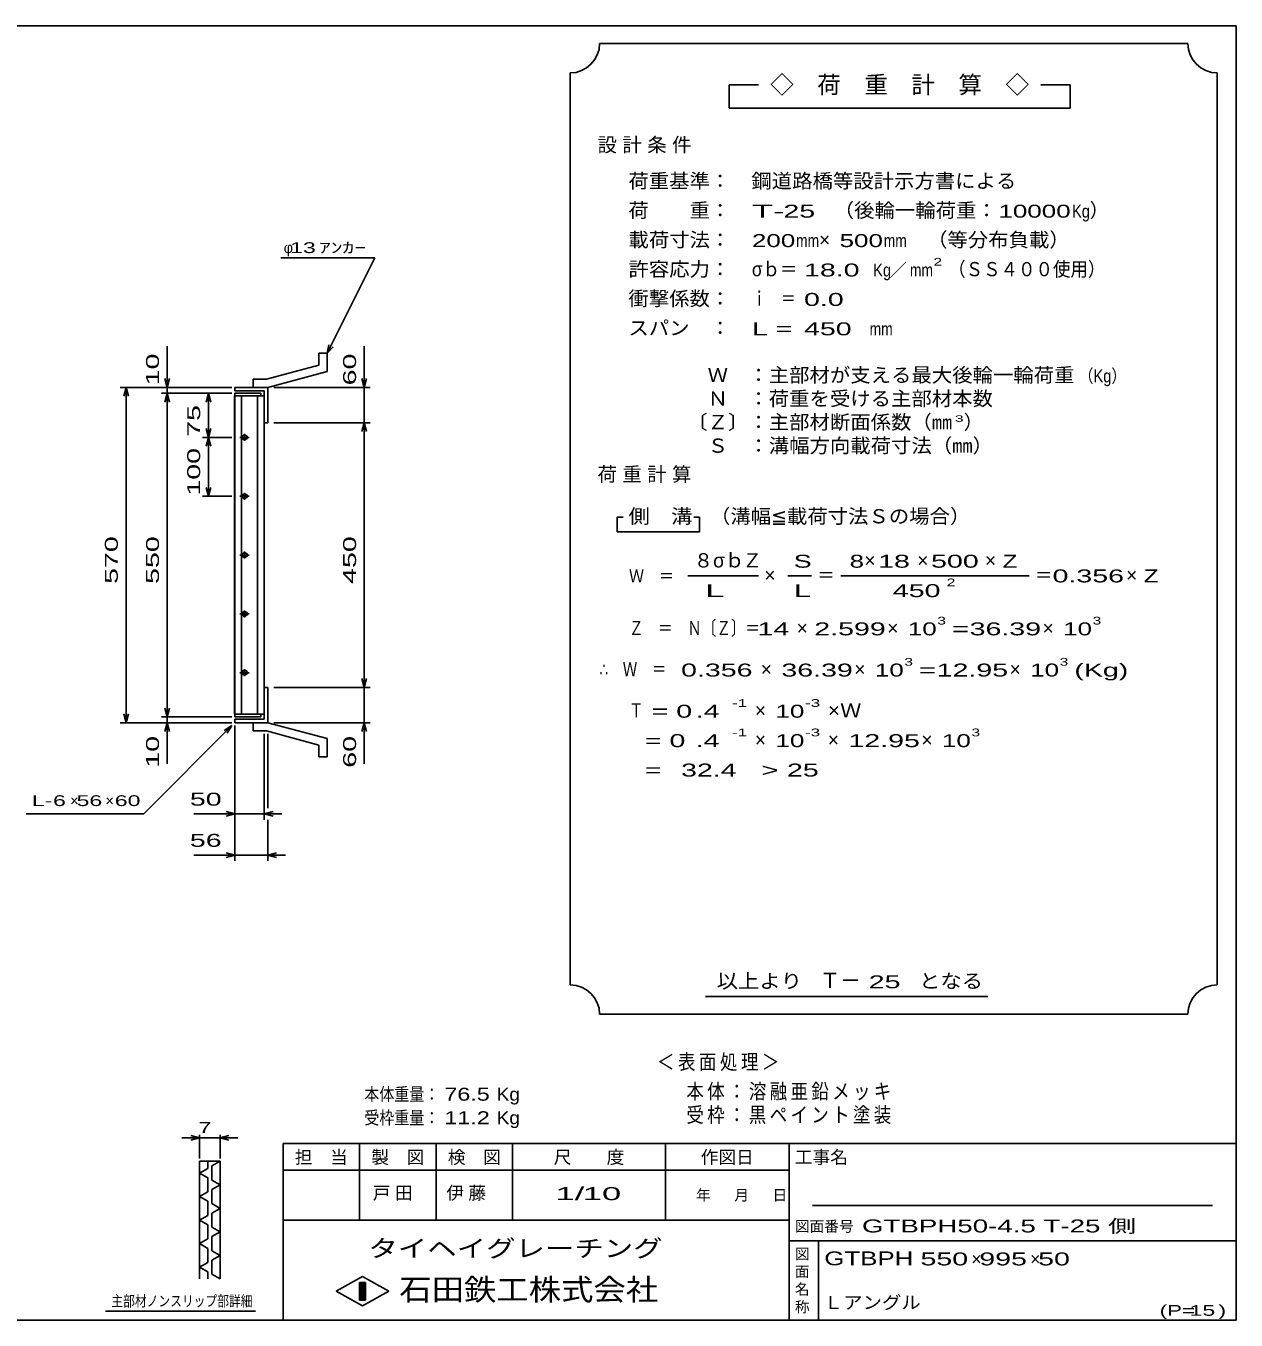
# Model space of a CAD drawing. Units: millimetres, scale not verified. Extents: x -1820 to 1736, y -1282 to 1048.
# Drawn here: x -321 to 1736, y -1152 to 1048 of the extents above; entities that cross this region are included whole.
import ezdxf
from ezdxf.enums import TextEntityAlignment as Align

# ---------------------------------------------------------------- set-up
doc = ezdxf.new("R2010")
doc.units = ezdxf.units.MM
doc.header["$LTSCALE"] = 10
for name, color, linetype, lineweight in [('0_2', 150, 'Continuous', 25), ('16', 3, 'Continuous', 25), ('19', 6, 'Continuous', 25), ('22', 4, 'Continuous', 25), ('24', 2, 'Continuous', 25), ('32', 4, 'Continuous', 25)]:
    doc.layers.add(name, color=color, linetype=linetype, lineweight=lineweight)
doc.styles.add('ベクトル', font='')
doc.styles.get('ベクトル').set_extended_font_data('ベクトル')

msp = doc.modelspace()

# ---------------------------------------------------------------- linework, layer by layer
at = {"layer": '0_2'}
for p, q in [((-1724, 1048.5), (1736, 1048.5)), ((1736, 1048.5), (1736, -1151.5)), ((1736, -851.5), (116, -851.5)), ((116, -851.5), (116, -1151.5)), ((246, -851.5), (246, -981.5)), ((376, -981.5), (376, -851.5)), ((506, -851.5), (506, -981.5)), ((766, -981.5), (766, -851.5)), ((976, -851.5), (976, -1151.5)), ((976, -896.5), (116, -896.5)), ((1696, -956.5), (1016, -956.5)), ((116, -981.5), (976, -981.5)), ((976, -1016.5), (1736, -1016.5)), ((1026, -1151.5), (1026, -1016.5)), ((206, -1102.5), (251, -1077.5)), ((251, -1077.5), (296, -1102.5)), ((246, -1087.5), (256, -1087.5)), ((246, -1117.5), (246, -1087.5)), ((246, -1087.5), (248, -1087.5)), ((248, -1087.5), (248, -1117.5)), ((250, -1117.5), (250, -1087.5)), ((250, -1087.5), (252, -1087.5)), ((252, -1087.5), (252, -1117.5)), ((254, -1117.5), (254, -1087.5)), ((254, -1087.5), (256, -1087.5)), ((256, -1087.5), (256, -1117.5)), ((256, -1087.5), (256, -1117.5)), ((251, -1127.5), (206, -1102.5)), ((256, -1117.5), (246, -1117.5)), ((248, -1117.5), (250, -1117.5)), ((296, -1102.5), (251, -1127.5)), ((252, -1117.5), (254, -1117.5)), ((1736, -1151.5), (-1724, -1151.5))]:
    msp.add_line(p, q, dxfattribs=at)
at = {"layer": '16'}
for p, q in [((33.3, -121.5), (33.3, 419.5)), ((33.3, 419.5), (34, 419.5)), ((78, 424), (34, 424)), ((34, 424), (34, 419.5)), ((34, 419.5), (78, 419.5)), ((34, 419.5), (34, -121.5)), ((84, 419.5), (34, 419.5)), ((45.5, 419.5), (45.5, -121.5)), ((72.5, -121.5), (72.5, 419.5)), ((78, 419.5), (78, 424)), ((84, -121.5), (84, 419.5)), ((52.5, 352), (48.5, 352)), ((50.5, 355), (50.5, 343)), ((42.5, 349), (58.5, 349)), ((48.5, 346), (52.5, 346)), ((42.5, 249), (58.5, 249)), ((52.5, 252), (48.5, 252)), ((48.5, 246), (52.5, 246)), ((50.5, 255), (50.5, 243)), ((50.5, 155), (50.5, 143)), ((42.5, 149), (58.5, 149)), ((52.5, 152), (48.5, 152)), ((48.5, 146), (52.5, 146)), ((42.5, 49), (58.5, 49)), ((52.5, 52), (48.5, 52)), ((48.5, 46), (52.5, 46)), ((50.5, 55), (50.5, 43)), ((42.5, -51), (58.5, -51)), ((52.5, -48), (48.5, -48)), ((48.5, -54), (52.5, -54)), ((50.5, -45), (50.5, -57)), ((34, -121.5), (33.3, -121.5)), ((34, -121.5), (78, -121.5)), ((34, -126), (34, -121.5)), ((34, -121.5), (84, -121.5)), ((78, -126), (34, -126)), ((78, -121.5), (78, -126))]:
    msp.add_line(p, q, dxfattribs=at)
for centre, radius, start, end in [((48.5, 349), 3, 90, 270), ((50.5, 349), 4, 46.6, 133.4), ((52.5, 349), 3, 270, 90), ((50.5, 349), 4, 226.6, 313.4), ((48.5, 249), 3, 90, 270), ((50.5, 249), 4, 46.6, 133.4), ((50.5, 249), 4, 226.6, 313.4), ((52.5, 249), 3, 270, 90), ((48.5, 149), 3, 90, 270), ((50.5, 149), 4, 46.6, 133.4), ((50.5, 149), 4, 226.6, 313.4), ((52.5, 149), 3, 270, 90), ((48.5, 49), 3, 90, 270), ((50.5, 49), 4, 46.6, 133.4), ((50.5, 49), 4, 226.6, 313.4), ((52.5, 49), 3, 270, 90), ((48.5, -51), 3, 90, 270), ((50.5, -51), 4, 46.6, 133.4), ((50.5, -51), 4, 226.6, 313.4), ((52.5, -51), 3, 270, 90)]:
    msp.add_arc(centre, radius, start, end, dxfattribs=at)
at = {"layer": '19'}
for p, q in [((177, 492), (191, 492)), ((177, 472), (177, 492)), ((191, 461), (191, 492)), ((177, 472), (88, 448)), ((65, 448), (88, 448)), ((65, 434), (65, 448)), ((90, 434), (191, 461)), ((34, 428), (34, 434)), ((34, 434), (89, 434)), ((84, 428), (34, 428)), ((65, 434), (90, 434)), ((84, 374), (84, 428)), ((89, 434), (90, 433)), ((90, 433), (90, 374)), ((90, 374), (84, 374)), ((90, -76), (84, -76)), ((84, -76), (84, -130)), ((90, -135), (90, -76)), ((34, -130), (34, -136)), ((84, -130), (34, -130)), ((34, -136), (89, -136)), ((65, -136), (90, -136)), ((65, -150), (65, -136)), ((65, -150), (88, -150)), ((177, -174), (88, -150)), ((89, -136), (90, -135)), ((90, -136), (191, -163)), ((177, -194), (177, -174)), ((191, -194), (191, -163)), ((177, -194), (191, -194))]:
    msp.add_line(p, q, dxfattribs=at)
at = {"layer": '22'}
for p, q in [((112, 654), (272, 654)), ((191, 492), (272, 654)), ((191, 492), (194, 506.6)), ((-81, 434), (-81, 504)), ((191, 492), (201, 503)), ((254, 434), (254, 504)), ((-81, 434), (-85, 449)), ((-77, 449), (-81, 434)), ((254, 434), (250, 449)), ((254, 434), (258, 449)), ((-161, 434), (29, 434)), ((-155, 419), (-151, 434)), ((-147, 419), (-151, 434)), ((-151, -136), (-151, 434)), ((29, 434), (-91, 434)), ((-91, 424), (29, 424)), ((-85, 409), (-81, 424)), ((-81, 434), (-81, 424)), ((-77, 409), (-81, 424)), ((-81, -126), (-81, 424)), ((29, 424), (-21, 424)), ((-11, 424), (-15, 409)), ((-7, 409), (-11, 424)), ((-11, 424), (-11, 349)), ((100, 434), (264, 434)), ((254, 374), (254, 434)), ((100, 374), (264, 374)), ((250, 359), (254, 374)), ((258, 359), (254, 374)), ((254, -76), (254, 374)), ((-11, 349), (-15, 364)), ((-7, 364), (-11, 349)), ((-21, 349), (29, 349)), ((-11, 349), (-15, 334)), ((-7, 334), (-11, 349)), ((-11, 349), (-11, 249)), ((-11, 249), (-15, 264)), ((-7, 264), (-11, 249)), ((-21, 249), (29, 249)), ((254, -76), (250, -61)), ((254, -76), (258, -61)), ((100, -76), (264, -76)), ((254, -136), (254, -76)), ((-151, -136), (-155, -121)), ((-151, -136), (-147, -121)), ((-91, -126), (29, -126)), ((-81, -126), (-85, -111)), ((-81, -126), (-77, -111)), ((-81, -136), (-81, -126)), ((-161, -136), (29, -136)), ((-121, -291), (29, -141)), ((-91, -136), (29, -136)), ((-85, -151), (-81, -136)), ((-77, -151), (-81, -136)), ((-81, -206), (-81, -136)), ((16, -149), (29, -141)), ((21, -154), (29, -141)), ((34, -301), (34, -141)), ((34, -371), (34, -141)), ((100, -136), (264, -136)), ((250, -151), (254, -136)), ((258, -151), (254, -136)), ((254, -206), (254, -136)), ((84, -301), (84, -155)), ((90, -281), (90, -155)), ((-321, -291), (-121, -291)), ((-36, -291), (34, -291)), ((34, -291), (19, -287)), ((19, -295), (34, -291)), ((34, -291), (84, -291)), ((84, -291), (99, -287)), ((99, -295), (84, -291)), ((84, -291), (114, -291)), ((90, -371), (90, -301)), ((-36, -361), (34, -361)), ((34, -361), (19, -357)), ((19, -365), (34, -361)), ((34, -361), (90, -361)), ((90, -361), (105, -357)), ((105, -365), (90, -361)), ((90, -361), (120, -361))]:
    msp.add_line(p, q, dxfattribs=at)
at = {"layer": '24', "color": 4}
for p, q in [((1654, 1018.5), (654, 1018.5)), ((604, 968.5), (604, -581.5)), ((1704, -581.5), (1704, 968.5)), ((924, 948.5), (874, 948.5)), ((874, 948.5), (874, 908.5)), ((1454, 948.5), (1404, 948.5)), ((1454, 908.5), (1454, 948.5)), ((874, 908.5), (1454, 908.5)), ((694, 213.5), (684, 213.5)), ((684, 213.5), (684, 188.5)), ((824, 213.5), (814, 213.5)), ((824, 188.5), (824, 213.5)), ((684, 188.5), (824, 188.5)), ((804, 113.5), (924, 113.5)), ((974, 113.5), (1014, 113.5)), ((1064, 113.5), (1384, 113.5)), ((834, -601.5), (1314, -601.5)), ((654, -631.5), (1654, -631.5))]:
    msp.add_line(p, q, dxfattribs=at)
for centre, start, end in [((604, 1018.5), 270, 0), ((1704, 1018.5), 180, 270), ((604, -631.5), 0, 90), ((1704, -631.5), 90, 180)]:
    msp.add_arc(centre, 50, start, end, dxfattribs=at)
at = {"layer": '32'}
for p, q in [((-26, -841.5), (-56, -841.5)), ((-26, -841.5), (-41, -837.5)), ((-41, -845.5), (-26, -841.5)), ((-26, -876.5), (-26, -836.5)), ((-26, -841.5), (9, -841.5)), ((9, -836.5), (9, -876.5)), ((9, -841.5), (24, -837.5)), ((24, -845.5), (9, -841.5)), ((9, -841.5), (39, -841.5)), ((-26, -881.5), (9, -881.5)), ((-26, -1081.5), (-26, -881.5)), ((-12, -893.5), (-26, -901.5)), ((-26, -901.5), (-12, -909.5)), ((-12, -881.5), (-12, -893.5)), ((9, -881.5), (-5, -889.5)), ((-5, -889.5), (-5, -913.5)), ((9, -881.5), (9, -1081.5)), ((-12, -909.5), (-12, -933.5)), ((-5, -913.5), (9, -921.5)), ((9, -921.5), (-5, -929.5)), ((-12, -933.5), (-26, -941.5)), ((-26, -941.5), (-12, -949.5)), ((-5, -929.5), (-5, -953.5)), ((-12, -949.5), (-12, -973.5)), ((-5, -953.5), (9, -961.5)), ((9, -961.5), (-5, -969.5)), ((-12, -973.5), (-26, -981.5)), ((-26, -981.5), (-12, -989.5)), ((-12, -989.5), (-12, -1013.5)), ((-5, -969.5), (-5, -993.5)), ((-5, -993.5), (9, -1001.5)), ((9, -1001.5), (-5, -1009.5)), ((-5, -1009.5), (-5, -1033.5)), ((-12, -1013.5), (-26, -1021.5)), ((-26, -1021.5), (-12, -1029.5)), ((-12, -1029.5), (-12, -1053.5)), ((-5, -1033.5), (9, -1041.5)), ((-12, -1053.5), (-26, -1061.5)), ((9, -1041.5), (-5, -1049.5)), ((-5, -1049.5), (-5, -1073.5)), ((-26, -1061.5), (-12, -1069.5)), ((-12, -1069.5), (-12, -1081.5)), ((-5, -1073.5), (9, -1081.5)), ((69, -1136.5), (-186, -1136.5))]:
    msp.add_line(p, q, dxfattribs=at)

# ---------------------------------------------------------------- texts
at = {"layer": '0_2', "style": 'ベクトル'}
for s, height, p in [('担\u3000当', 21.99, (136, -874.5)), ('製\u3000図', 21.99, (266, -874.5)), ('検\u3000図', 21.99, (396, -874.5)), ('尺\u3000\u3000度', 21.99, (576, -874.5)), ('作図日', 21.99, (826, -874.5)), ('工事名', 21.99, (986, -874.5)), ('年', 18.3, (818, -939)), ('月', 18.3, (883, -939)), ('日', 18.3, (948, -939)), ('図面番号', 18.33, (986, -992)), ('図', 18.3, (986, -1039)), ('面', 18.3, (986, -1069)), ('名', 18.3, (986, -1099)), ('称', 18.3, (986, -1129))]:
    msp.add_text(s, height=height, dxfattribs=at).set_placement(p, align=Align.MIDDLE_LEFT)
at = {"layer": '0_2', "color": 222, "style": 'ベクトル'}
for s, height, width, p in [('タイヘイグレーチング', 29.33, 1.25, (261, -1029.5)), ('石田鉄工株式会社', 36.66, 1.1, (313.5, -1099.5))]:
    msp.add_text(s, height=height, dxfattribs=dict(at, width=width)).set_placement(p, align=Align.MIDDLE_LEFT)
at = {"layer": '22', "color": 2, "style": 'ベクトル'}
for s, height, p in [('φ', 18.3, (117, 671.5)), ('×', 18.3, (-246, -268.5)), ('×', 18.3, (-186, -268.5)), ('×', 22, (1286, -1047.5)), ('×', 22, (1386, -1047.5))]:
    msp.add_text(s, height=height, dxfattribs=at).set_placement(p, align=Align.MIDDLE_LEFT)
for s, height, width, p in [(' 13 ', 18.33, 1.6, (117, 671.5)), ('ｱﾝｶｰ', 18.33, 1.6, (177, 671.5)), ('L-', 18.33, 1.6, (-311, -268.5)), (' 6 ', 18.33, 1.6, (-286, -268.5)), (' 56 ', 18.33, 1.6, (-246, -268.5)), (' 60 ', 18.33, 1.6, (-181, -268.5)), (' 50 ', 21.99, 1.65, (-56, -266)), (' 56 ', 21.99, 1.65, (-56, -336)), ('本体重量：', 21.99, 0.85, (254, -767.5)), (' 76.5', 21.99, 1.35, (379, -767.5)), ('Kg', 21.99, 1.1, (479, -767.5)), ('受枠重量：', 21.99, 0.85, (254, -807.5)), (' 11.2', 21.99, 1.35, (379, -807.5)), ('Kg', 21.99, 1.1, (479, -807.5)), ('1/', 21.99, 2, (579, -936.5)), (' 10 ', 21.99, 2, (609, -936.5)), ('GTBPH50-4.5 T-25 側                  ', 21.99, 1.6, (1100, -991.5)), ('GTBPH', 23.46, 1.4, (1036, -1046.5)), (' 550 ', 21.99, 1.65, (1186, -1047.5)), (' 995 ', 21.99, 1.65, (1286, -1047.5)), (' 50 ', 21.99, 1.65, (1386, -1047.5)), ('Ｌアングル', 21.99, 1.1, (1035, -1121.5)), ('(P=', 18.33, 1.55, (1606, -1135)), (' 15 ', 18.33, 1.6, (1646, -1135)), (')', 18.3, 1.6, (1706, -1135))]:
    msp.add_text(s, height=height, dxfattribs=dict(at, width=width)).set_placement(p, align=Align.MIDDLE_LEFT)
at = {"layer": '22', "color": 2, "style": 'ベクトル', "width": 1.65}
for s, p in [(' 10 ', (-106, 424)), (' 60 ', (229, 424)), (' 75 ', (-36, 336.5)), (' 100 ', (-36, 236.5)), (' 570 ', (-176, 86.5)), (' 550 ', (-106, 86.5)), (' 450 ', (229, 86.5)), (' 10 ', (-106, -226)), (' 60 ', (229, -226))]:
    msp.add_text(s, height=21.99, rotation=90, dxfattribs=at).set_placement(p, align=Align.MIDDLE_LEFT)
at = {"layer": '22', "color": 2, "attachment_point": 4, "style": 'ベクトル'}
for s, insert, char_height in [('\\T1.2;\\W0.85;＜表面処理＞', (751.5, -714), 25.66), ('\\T1.19;\\W0.85;本体：溶融亜鉛メッキ', (801.5, -764), 25.66), ('\\T1.19;\\W0.85;受枠：黒ペイント塗装', (801.5, -804), 25.66), ('\\T1.25;戸田\u3000', (268.5, -936.5), 21.99), ('\\T1.25;伊藤\u3000', (393.5, -936.5), 21.99)]:
    msp.add_mtext(s, dxfattribs=dict(at, insert=insert, char_height=char_height))
at = {"layer": '24', "style": 'ベクトル'}
for s, height, p in [('◇\u3000荷\u3000重\u3000計\u3000算\u3000◇', 29.33, (944, 948.5)), ('）', 24.2, (1487, 735)), ('×', 24.2, (1027, 685)), ('／', 22, (1146.5, 633.5)), ('）', 24.2, (1273, 375)), ('σｂ', 24.19, (847, 140)), ('８', 24.2, (814, 140)), ('Ｚ', 24.2, (897, 140)), ('×', 24.2, (1104, 140)), ('×', 24.2, (1194, 140)), ('×', 24.2, (1309, 140)), ('×', 24.2, (934, 115)), ('×', 24.2, (1549, 115)), ('×', 24.2, (989, 25)), ('×', 24.2, (1143, 25)), ('×', 24.2, (1407, 25)), ('×', 24.2, (928, -45)), ('×', 24.2, (1087, -45)), ('×', 24.2, (1351, -45)), ('×', 24.2, (918, -115)), ('×', 24.2, (918, -165)), ('×', 24.2, (1042, -165)), ('×', 24.2, (1201, -165)), ('Ｔ－', 25.66, (1028, -574))]:
    msp.add_text(s, height=height, dxfattribs=at).set_placement(p, align=Align.MIDDLE_LEFT)
for s, height, width, p in [('荷重基準：\u3000', 24.19, 1.05, (703, 785)), ('鋼道路橋等設計示方書による', 24.19, 1.05, (912, 785)), ('荷\u3000\u3000重：\u3000', 24.19, 1.05, (703, 735)), ('（後輪一輪荷重：', 24.19, 1.05, (1052, 735)), ('T-', 21.99, 2, (913, 733.5)), (' 25 ', 21.99, 1.65, (953, 733.5)), ('10000', 21.99, 1.5, (1332, 733.5)), ('Kg', 21.99, 0.85, (1457, 733.5)), ('載荷寸法：\u3000', 24.19, 1.05, (703, 685)), ('200', 21.99, 1.5, (913, 683.5)), ('mm', 21.99, 0.8, (988, 683.5)), ('500', 21.99, 1.5, (1062, 683.5)), ('mm', 21.99, 0.8, (1137, 683.5)), ('\u3000（等分布負載）', 24.19, 1.05, (1176, 685)), ('許容応力：\u3000', 24.19, 1.05, (703, 635)), ('σｂ＝', 24.19, 0.9, (913, 635)), (' 18.0', 21.99, 1.65, (988, 633.5)), ('Kg', 21.99, 0.85, (1119, 633.5)), ('mm', 21.99, 0.8, (1181.5, 633.5)), ('2', 13.2, 1.5, (1221.5, 647.5)), ('（ＳＳ４００使用）', 24.19, 0.9, (1246.5, 635)), ('衝撃係数：\u3000', 24.19, 1.05, (703, 585)), ('ｉ\u3000＝', 24.19, 0.75, (913, 585)), (' 0.0', 21.99, 1.65, (988, 583.5)), ('スパン\u3000：\u3000', 24.19, 1.05, (703, 535)), ('L =', 21.99, 1.65, (913, 533.5)), (' 450 ', 21.99, 1.65, (988, 533.5)), ('mm', 21.99, 0.8, (1113, 533.5)), ('\u3000Ｗ\u3000：主部材が支える最大後輪一輪荷重', 24.19, 1.05, (803, 455)), ('（Kg）', 21.99, 0.85, (1468, 453.5)), ('\u3000Ｎ\u3000：荷重を受ける主部材本数', 24.19, 1.05, (803, 415)), ('〔Ｚ〕：主部材断面係数（㎜', 24.19, 1.05, (803, 375)), ('3', 11, 1.8, (1258, 381)), ('\u3000Ｓ\u3000：溝幅方向載荷寸法（㎜）', 24.19, 1.05, (803, 335)), ('側\u3000溝', 24.19, 1.1, (703, 215)), ('\u3000（溝幅≦載荷寸法Ｓの場合）', 24.19, 1.05, (807, 215)), ('S', 22, 1.55, (984, 138.5)), ('8', 22, 1.5, (1079, 138.5)), (' 18 ', 21.99, 1.65, (1114, 138.5)), (' 500 ', 21.99, 1.65, (1204, 138.5)), ('Z', 22, 1.4, (1339, 138.5)), ('Ｗ\u3000＝', 21.99, 0.85, (704, 113.5)), ('＝', 24.2, 0.9, (1024, 115)), ('＝', 24.2, 0.9, (1394, 115)), ('0.356', 21.99, 1.65, (1424, 113.5)), ('Z', 22, 1.4, (1579, 113.5)), ('L', 22, 1.8, (984, 88.5)), (' 450 ', 21.99, 1.65, (1139, 88.5)), ('2', 13.2, 1.5, (1244, 102.5)), ('3', 13.2, 1.5, (1228, 37.5)), ('3', 13.2, 1.5, (1492, 37.5)), ('Ｚ\u3000＝\u3000Ｎ〔Ｚ〕＝', 24.19, 0.75, (704, 25)), (' 14 ', 21.99, 1.65, (909, 23.5)), ('2.599', 21.99, 1.65, (1019, 23.5)), ('10', 21.99, 1.5, (1178, 23.5)), ('=', 22, 1.7, (1253, 23.5)), ('36.39', 21.99, 1.65, (1283, 23.5)), ('10', 21.99, 1.5, (1442, 23.5)), ('∴\u3000Ｗ\u3000＝', 24.19, 0.75, (654, -45)), (' 0.356', 21.99, 1.65, (779, -46.5)), ('36.39', 21.99, 1.65, (963, -46.5)), ('10', 21.99, 1.5, (1122, -46.5)), ('3', 13.2, 1.5, (1172, -32.5)), ('=', 22, 1.7, (1197, -46.5)), ('12.95', 21.99, 1.65, (1227, -46.5)), ('10', 21.99, 1.5, (1386, -46.5)), ('3', 13.2, 1.5, (1436, -32.5)), ('(Kg)', 21.99, 1.65, (1461, -46.5)), ('Ｔ', 24.2, 0.75, (704, -115)), (' = 0', 21.99, 1.65, (729, -116.5)), (' .4 ', 21.99, 1.65, (804, -116.5)), ('-1', 13.2, 1.65, (879, -102.5)), ('10', 21.99, 1.5, (953, -116.5)), ('-3', 13.2, 1.65, (1003, -102.5)), ('×Ｗ', 24.19, 1.1, (1042, -115)), ('-1', 13.2, 1.65, (879, -152.5)), ('-3', 13.2, 1.65, (1003, -152.5)), ('3', 13.2, 1.5, (1286, -152.5)), ('  = 0', 21.99, 1.65, (704, -166.5)), (' .4 ', 21.99, 1.65, (804, -166.5)), ('10', 21.99, 1.5, (953, -166.5)), ('12.95', 21.99, 1.65, (1077, -166.5)), ('10', 21.99, 1.5, (1236, -166.5)), ('  =', 21.99, 1.65, (704, -216.5)), (' 32.4', 21.99, 1.65, (779, -216.5)), ('>', 22, 1.7, (929, -216.5)), (' 25 ', 21.99, 1.65, (959, -216.5)), ('以上より\u3000', 24.19, 1.1, (853, -575)), (' 25 ', 21.99, 1.65, (1098, -576.5)), ('となる', 24.19, 1.1, (1197, -575))]:
    msp.add_text(s, height=height, dxfattribs=dict(at, width=width)).set_placement(p, align=Align.MIDDLE_LEFT)
at = {"layer": '24', "attachment_point": 4, "style": 'ベクトル'}
for s, insert, char_height in [('\\T1.28;設計条件', (650.5, 845), 24.19), ('\\T1.28;荷重計算', (650.5, 285), 24.19), ('\\T1.5;\\W2;\\~L\\~', (809, 88.5), 21.99)]:
    msp.add_mtext(s, dxfattribs=dict(at, insert=insert, char_height=char_height))
at = {"layer": '32', "color": 2, "style": 'ベクトル'}
for s, width, p in [(' 7 ', 1.6, (-38.5, -824)), ('主部材ノンスリップ部詳細', 0.8, (-176, -1119))]:
    msp.add_text(s, height=18.33, dxfattribs=dict(at, width=width)).set_placement(p, align=Align.MIDDLE_LEFT)

doc.saveas('drawing.dxf')
